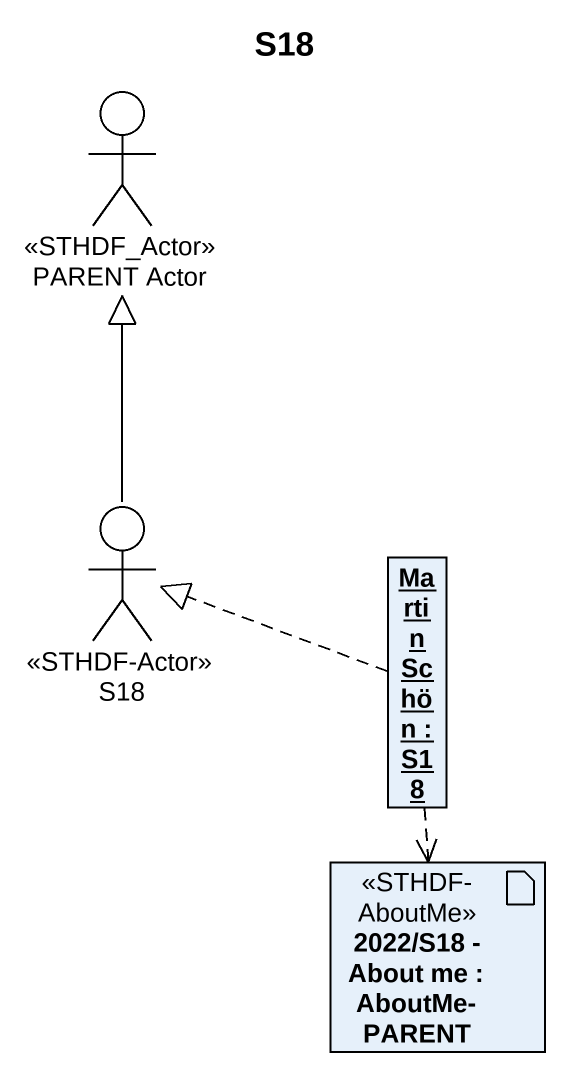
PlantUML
@startuml
title S18
allowmixing
hide circle
hide empty members
actor "PARENT Actor" as PARENT_Actor <<STHDF_Actor>>
actor S18 <<STHDF-Actor>>
object "Martin Schön : S18" as Martin_Schön
artifact "2022/S18 - About me : AboutMe-PARENT" as a2022_S18_About_me <<STHDF-AboutMe>>
S18 -up-|> PARENT_Actor
Martin_Schön .left.|> S18
Martin_Schön ..> a2022_S18_About_me
@enduml
